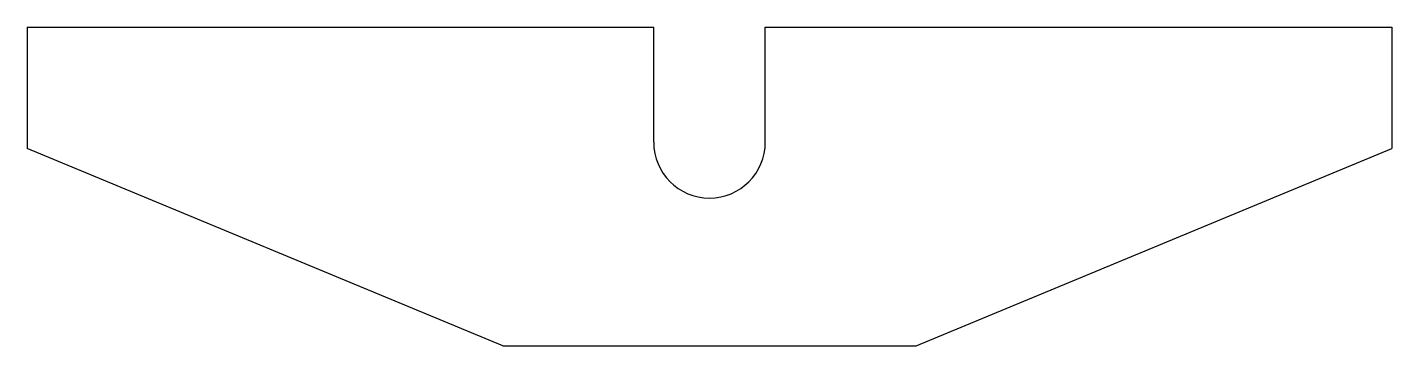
# Model space of a CAD drawing. Header units: inches. Extents: x 236 to 566, y 137 to 214.
import ezdxf

# ---------------------------------------------------------------- set-up
doc = ezdxf.new("R2010")
doc.units = ezdxf.units.IN
doc.header["$MEASUREMENT"] = 0

msp = doc.modelspace()

# ---------------------------------------------------------------- linework, layer by layer
for p, q in [((235.62, 214.3), (387.12, 214.3)), ((235.62, 214.3), (235.62, 185)), ((387.12, 186.5), (387.12, 214.3)), ((414.12, 214.3), (565.62, 214.3)), ((414.12, 186.5), (414.12, 214.3)), ((565.62, 214.3), (565.62, 185)), ((350.62, 137.3), (235.62, 185)), ((450.62, 137.3), (565.62, 185))]:
    msp.add_line(p, q)
msp.add_lwpolyline([(350.62, 137.3), (400.62, 137.3), (450.62, 137.3)])
msp.add_arc((400.62, 186.5), 13.5, 180, 0)

doc.saveas('drawing.dxf')
